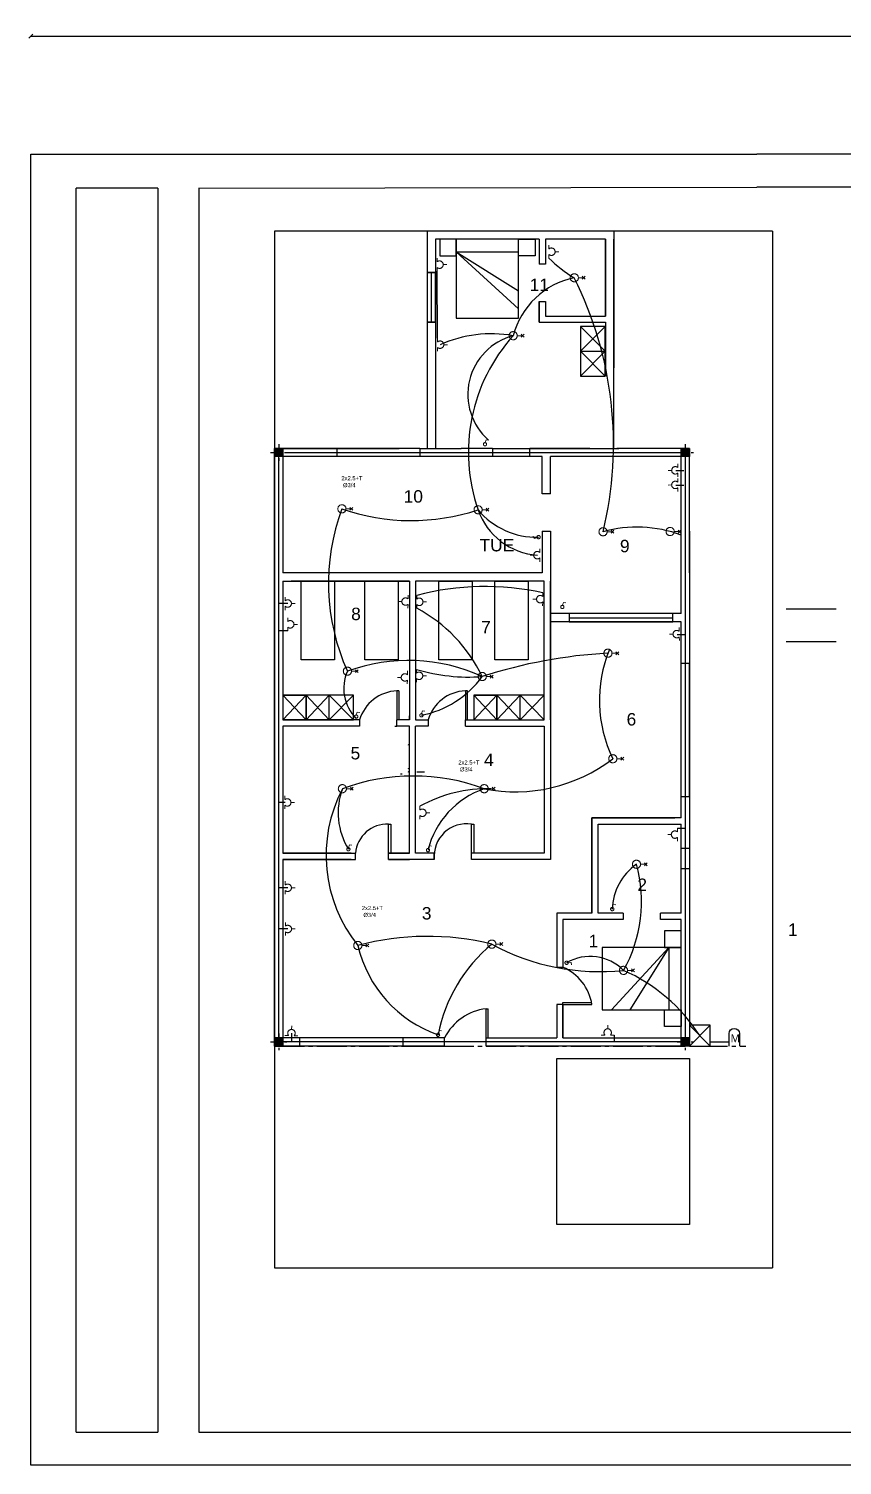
# Model space of a CAD drawing. Header units: millimetres. Extents: x 2439 to 2849, y 1282 to 1398.
# Drawn here: x 2788.77 to 2808.37, y 1326.29 to 1360.93 of the extents above; entities that cross this region are included whole.
import ezdxf

# ---------------------------------------------------------------- set-up
doc = ezdxf.new("R2010")
doc.units = ezdxf.units.MM
doc.linetypes.add('ACAD_ISO04W100', pattern=[30, 24, -3, 0, -3])
doc.linetypes.add('TRAZO_Y_PUNTO2', pattern=[12.7, 6.35, -3.175, 0, -3.175])
for name, color, linetype in [('Cosas', 7, 'ACAD_ISO04W100'), ('Desagues primarios', 1, 'Continuous'), ('HA', 80, 'Continuous'), ('Iluminacion', 5, 'Continuous'), ('Instalaciones elctricas', 1, 'Continuous'), ('Muro', 3, 'Continuous'), ('subterranea', 7, 'TRAZO_Y_PUNTO2'), ('Toma', 1, 'Continuous'), ('Ventanas', 6, 'Continuous')]:
    doc.layers.add(name, color=color, linetype=linetype)
doc.styles.get("Standard").update_dxf_attribs({"font": 'arial.ttf'})
doc.dimstyles.new('Joel', dxfattribs={"dimtxt": 0.13, "dimasz": 0.1, "dimexe": 1.25, "dimexo": 0.625, "dimgap": 0.0176, "dimtad": 1, "dimtxsty": 'Standard', "dimblk": 'OBLIQUE', "dimcen": 2.5, "dimse1": 1, "dimse2": 1, "dimclre": 256, "dimadec": 0, "dimazin": 0, "dimtfac": 1, "dimtmove": 0, "dimatfit": 3, "dimldrblk": 'OBLIQUE', "dimfxl": 1, "dimarcsym": 0})

# ---------------------------------------------------------------- blocks, each defined once
blk = doc.blocks.new('Armario')
for p, q in [((-0.102, 0.368), (-1.802, 0.368)), ((-1.802, 0.368), (-1.242, 0.368)), ((-1.242, 0.368), (-1.802, -0.232)), ((-1.802, 0.368), (-1.242, -0.232)), ((-1.802, 0.368), (-1.802, -0.232)), ((-1.242, 0.368), (-1.242, -0.232)), ((-0.682, 0.368), (-1.242, -0.232)), ((-1.242, -0.232), (-1.242, 0.368)), ((-1.242, 0.368), (-0.682, -0.232)), ((-0.682, -0.232), (-0.682, 0.368)), ((-0.682, 0.368), (-0.102, -0.232)), ((-0.102, 0.368), (-0.682, -0.232)), ((-0.102, -0.232), (-0.102, 0.368)), ((-1.802, -0.232), (-0.102, -0.232)), ((-1.242, -0.232), (-0.682, -0.232))]:
    blk.add_line(p, q)
blk = doc.blocks.new('MATRI-01')
for p, q in [((-0.736, 0.984), (-1.136, 0.984)), ((-1.136, 0.984), (-1.136, 0.584)), ((0.764, 0.984), (-0.736, 0.984)), ((-0.736, 0.984), (-0.736, -0.916)), ((-0.736, 0.584), (-0.736, 0.984)), ((0.764, -0.916), (0.764, 0.984)), ((0.764, 0.984), (1.164, 0.984)), ((0.764, 0.584), (0.764, 0.984)), ((1.164, 0.984), (1.164, 0.584)), ((-1.136, 0.584), (-0.736, 0.584)), ((-0.736, 0.684), (0.764, 0.684)), ((-0.736, 0.684), (0.764, -0.255)), ((-0.736, 0.684), (0.764, -0.695)), ((1.164, 0.584), (0.764, 0.584)), ((-0.736, -0.916), (0.764, -0.916))]:
    blk.add_line(p, q)
blk = doc.blocks.new('Armario chico')
for points in [[(2.101, -0.462), (0.901, -0.462), (0.901, -1.062), (2.101, -1.062), (2.101, -0.462)], [(0.901, -0.462), (1.501, -1.062)], [(1.501, -0.462), (0.901, -1.062)], [(1.501, -0.462), (1.501, -1.062)], [(1.501, -0.462), (2.101, -1.062)], [(2.101, -0.462), (1.501, -1.062)]]:
    blk.add_lwpolyline(points)
blk = doc.blocks.new('Col20x20')
at = {"layer": 'HA'}
h = blk.add_hatch(color=256, dxfattribs=at)
h.dxf.hatch_style = 1
h.paths.add_polyline_path([(-0.1, 0.1), (-0.1, -0.1), (0.1, -0.1), (0.1, 0.1)])
for p, q in [((-0.1, 0.1), (0.1, 0.1)), ((-0.1, -0.1), (-0.1, 0.1)), ((0.1, 0.1), (-0.1, 0.1)), ((0.1, 0.1), (0.1, -0.1)), ((0.1, -0.1), (-0.1, -0.1))]:
    blk.add_line(p, q)
at = {"linetype": 'ACAD_ISO04W100', "ltscale": 0.01}
for points in [[(-0.2, 0), (0.2, 0)], [(0, 0.2), (0, -0.2)]]:
    blk.add_lwpolyline(points, dxfattribs=at)
blk = doc.blocks.new('_Oblique')
at = {"color": 0, "linetype": 'ByBlock', "lineweight": -2}
blk.add_line((-0.5, -0.5), (0.5, 0.5), dxfattribs=at)
blk = doc.blocks.new('*D160')
at = {"color": 0, "lineweight": -2, "transparency": 16777216}
blk.add_line((2788.815, 1360.751), (2849.311, 1360.751), dxfattribs=at)
at = {"layer": 'Defpoints', "color": 0, "transparency": 16777216}
for p in [(2849.311, 1360.751), (2788.815, 1357.91), (2849.311, 1357.91)]:
    blk.add_point(p, dxfattribs=at)
at = {"color": 0, "lineweight": -2, "transparency": 16777216, "xscale": 0.1, "yscale": 0.1, "zscale": 0.1, "rotation": 180}
blk.add_blockref('_Oblique', (2788.815, 1360.751), dxfattribs=at)
at = {"color": 0, "lineweight": -2, "transparency": 16777216, "xscale": 0.1, "yscale": 0.1, "zscale": 0.1}
blk.add_blockref('_Oblique', (2849.311, 1360.751), dxfattribs=at)
at = {"color": 0, "transparency": 16777216, "insert": (2819.063, 1360.846), "char_height": 0.13, "attachment_point": 5}
blk.add_mtext('60,5', dxfattribs=at)

msp = doc.modelspace()

# ---------------------------------------------------------------- linework, layer by layer
at = {"linetype": 'Continuous', "ltscale": 0.02}
for p in [(2788.81505, 1357.9096), (2849.31057, 1357.9096)]:
    msp.add_line(p, (2806.31057, 1357.9096), dxfattribs=at)
for p, q in [((2788.81505, 1326.2896), (2788.81505, 1357.9096)), ((2789.91113, 1327.0896), (2789.91112, 1357.0896)), ((2791.87978, 1357.08866), (2791.87979, 1327.0896)), ((2792.86412, 1357.09061), (2806.31057, 1357.1096)), ((2792.86412, 1357.09144), (2792.86412, 1327.0896)), ((2792.86412, 1357.09061), (2792.86412, 1327.0896)), ((2848.51057, 1357.1096), (2806.31057, 1357.1096)), ((2794.68948, 1356.05328), (2794.68948, 1331.05328)), ((2806.68948, 1356.05328), (2794.68948, 1356.05328)), ((2806.68948, 1356.05328), (2806.68948, 1331.05328)), ((2802.66906, 1355.85328), (2802.36906, 1355.85328)), ((2797.68409, 1344.96262), (2797.63409, 1344.96262)), ((2797.63948, 1344.96262), (2797.63948, 1344.26262)), ((2797.68948, 1344.26262), (2797.68948, 1344.96262)), ((2799.33948, 1344.96262), (2799.28948, 1344.96262)), ((2799.28948, 1344.96262), (2799.28948, 1344.26262)), ((2799.33948, 1344.26262), (2799.33948, 1344.96262)), ((2797.58948, 1344.11262), (2797.63948, 1344.11262)), ((2797.72487, 1342.96141), (2797.7668, 1342.96141)), ((2797.7668, 1342.96141), (2797.7668, 1342.96141)), ((2798.11644, 1343.00784), (2798.30484, 1343.00784)), ((2797.43948, 1341.74965), (2797.48948, 1341.74965)), ((2797.43948, 1341.04965), (2797.43948, 1341.74965)), ((2797.48948, 1341.74965), (2797.48948, 1341.04965)), ((2799.43948, 1341.04965), (2799.43948, 1341.74965)), ((2799.43948, 1341.74965), (2799.48948, 1341.74965)), ((2799.48948, 1341.74965), (2799.48948, 1341.04965)), ((2804.48948, 1341.17465), (2804.68948, 1341.17465)), ((2799.78948, 1336.59965), (2799.78948, 1337.29965)), ((2799.78948, 1337.29965), (2799.83948, 1337.29965)), ((2799.83948, 1336.59965), (2799.83948, 1337.29965)), ((2801.63948, 1337.44965), (2802.33032, 1337.44965)), ((2801.63948, 1337.39965), (2801.63948, 1337.44965)), ((2801.63948, 1337.39965), (2802.33948, 1337.39965)), ((2805.18948, 1336.89965), (2804.68948, 1336.89965)), ((2804.68948, 1336.39965), (2805.18948, 1336.89965)), ((2804.68948, 1336.89965), (2805.18948, 1336.39965)), ((2805.18948, 1336.39965), (2805.18948, 1336.89965)), ((2798.78948, 1336.39965), (2798.78948, 1336.59965)), ((2804.68948, 1336.39965), (2805.18948, 1336.39965)), ((2801.48948, 1332.09965), (2801.48948, 1336.09965)), ((2801.48948, 1336.09965), (2804.68948, 1336.09965)), ((2804.68948, 1336.09965), (2804.68948, 1332.09965)), ((2804.68948, 1332.09965), (2801.48948, 1332.09965)), ((2794.68948, 1331.05328), (2806.68948, 1331.05328)), ((2789.91113, 1327.0896), (2791.87979, 1327.0896)), ((2792.86412, 1327.0896), (2848.51057, 1327.0896)), ((2849.31057, 1326.2896), (2788.81505, 1326.2896))]:
    msp.add_line(p, q)
at = {"ltscale": 0.01}
msp.add_line((2791.87978, 1357.08866), (2789.91112, 1357.0896), dxfattribs=at)
at = {"lineweight": 9, "ltscale": 0.01}
for p, q in [((2802.01312, 1354.92644), (2802.14178, 1354.92644)), ((2802.14178, 1354.92644), (2802.10642, 1354.9618)), ((2802.10642, 1354.89109), (2802.14178, 1354.92644)), ((2802.14178, 1354.92644), (2802.17713, 1354.9618)), ((2802.17713, 1354.89109), (2802.14178, 1354.92644)), ((2800.54008, 1353.52907), (2800.66874, 1353.52907)), ((2800.66874, 1353.52907), (2800.63338, 1353.56442)), ((2800.63338, 1353.49371), (2800.66874, 1353.52907)), ((2800.66874, 1353.52907), (2800.70409, 1353.56442)), ((2800.70409, 1353.49371), (2800.66874, 1353.52907)), ((2796.41149, 1349.35405), (2796.54015, 1349.35405)), ((2796.54015, 1349.35405), (2796.50479, 1349.3894)), ((2796.50479, 1349.31869), (2796.54015, 1349.35405)), ((2796.54015, 1349.35405), (2796.5755, 1349.3894)), ((2796.5755, 1349.31869), (2796.54015, 1349.35405)), ((2799.69355, 1349.33161), (2799.82221, 1349.33161)), ((2799.82221, 1349.33161), (2799.78685, 1349.36697)), ((2799.78685, 1349.29626), (2799.82221, 1349.33161)), ((2799.82221, 1349.33161), (2799.85756, 1349.36697)), ((2799.85756, 1349.29626), (2799.82221, 1349.33161)), ((2802.70575, 1348.80151), (2802.83441, 1348.80151)), ((2802.83441, 1348.80151), (2802.79905, 1348.83686)), ((2802.79905, 1348.76615), (2802.83441, 1348.80151)), ((2802.83441, 1348.80151), (2802.86976, 1348.83686)), ((2802.86976, 1348.76615), (2802.83441, 1348.80151)), ((2804.32152, 1348.80631), (2804.45018, 1348.80631)), ((2804.45018, 1348.80631), (2804.41482, 1348.84167)), ((2804.41482, 1348.77096), (2804.45018, 1348.80631)), ((2804.45018, 1348.80631), (2804.48553, 1348.84167)), ((2804.48553, 1348.77096), (2804.45018, 1348.80631)), ((2802.82279, 1345.87218), (2802.95144, 1345.87218)), ((2802.95144, 1345.87218), (2802.91609, 1345.90754)), ((2802.91609, 1345.83683), (2802.95144, 1345.87218)), ((2802.95144, 1345.87218), (2802.9868, 1345.90754)), ((2802.9868, 1345.83683), (2802.95144, 1345.87218)), ((2796.5437, 1345.43911), (2796.67235, 1345.43911)), ((2796.67235, 1345.43911), (2796.637, 1345.47446)), ((2796.637, 1345.40375), (2796.67235, 1345.43911)), ((2796.67235, 1345.43911), (2796.70771, 1345.47446)), ((2796.70771, 1345.40375), (2796.67235, 1345.43911)), ((2799.79426, 1345.30951), (2799.92292, 1345.30951)), ((2799.92292, 1345.30951), (2799.88756, 1345.34487)), ((2799.88756, 1345.27416), (2799.92292, 1345.30951)), ((2799.92292, 1345.30951), (2799.95827, 1345.34487)), ((2799.95827, 1345.27416), (2799.92292, 1345.30951)), ((2802.94059, 1343.32752), (2803.06924, 1343.32752)), ((2803.06924, 1343.32752), (2803.03389, 1343.36287)), ((2803.03389, 1343.29216), (2803.06924, 1343.32752)), ((2803.06924, 1343.32752), (2803.1046, 1343.36287)), ((2803.1046, 1343.29216), (2803.06924, 1343.32752)), ((2796.42303, 1342.60503), (2796.55169, 1342.60503)), ((2796.55169, 1342.60503), (2796.51633, 1342.64038)), ((2796.51633, 1342.56967), (2796.55169, 1342.60503)), ((2796.55169, 1342.60503), (2796.58704, 1342.64038)), ((2796.58704, 1342.56967), (2796.55169, 1342.60503)), ((2799.8412, 1342.60503), (2799.96985, 1342.60503)), ((2799.96985, 1342.60503), (2799.9345, 1342.64038)), ((2799.9345, 1342.56967), (2799.96985, 1342.60503)), ((2799.96985, 1342.60503), (2800.00521, 1342.64038)), ((2800.00521, 1342.56967), (2799.96985, 1342.60503)), ((2803.51002, 1340.78281), (2803.63867, 1340.78281)), ((2803.63867, 1340.78281), (2803.60332, 1340.81816)), ((2803.60332, 1340.74745), (2803.63867, 1340.78281)), ((2803.63867, 1340.78281), (2803.67403, 1340.81816)), ((2803.67403, 1340.74745), (2803.63867, 1340.78281)), ((2796.79432, 1338.82347), (2796.92298, 1338.82347)), ((2796.92298, 1338.82347), (2796.88762, 1338.85882)), ((2796.88762, 1338.78811), (2796.92298, 1338.82347)), ((2796.92298, 1338.82347), (2796.95833, 1338.85882)), ((2796.95833, 1338.78811), (2796.92298, 1338.82347)), ((2800.02412, 1338.85694), (2800.15277, 1338.85694)), ((2800.15277, 1338.85694), (2800.11742, 1338.89229)), ((2800.11742, 1338.82158), (2800.15277, 1338.85694)), ((2800.15277, 1338.85694), (2800.18813, 1338.89229)), ((2800.18813, 1338.82158), (2800.15277, 1338.85694)), ((2803.32721, 1338.22421), (2803.29185, 1338.25956)), ((2803.32721, 1338.22421), (2803.36256, 1338.25956)), ((2803.19855, 1338.22421), (2803.32721, 1338.22421)), ((2803.29185, 1338.18885), (2803.32721, 1338.22421)), ((2803.36256, 1338.18885), (2803.32721, 1338.22421))]:
    msp.add_line(p, q, dxfattribs=at)
for points in [[(2795.33425, 1347.61262), (2796.13425, 1347.61262), (2796.13425, 1345.71262), (2795.33425, 1345.71262), (2795.33425, 1347.61262)], [(2796.86831, 1347.61262), (2797.66831, 1347.61262), (2797.66831, 1345.71262), (2796.86831, 1345.71262), (2796.86831, 1347.61262)], [(2798.65237, 1347.61262), (2799.45237, 1347.61262), (2799.45237, 1345.71262), (2798.65237, 1345.71262), (2798.65237, 1347.61262)], [(2800.00221, 1347.61262), (2800.80221, 1347.61262), (2800.80221, 1345.71262), (2800.00221, 1345.71262), (2800.00221, 1347.61262)]]:
    msp.add_lwpolyline(points)
at = {"ltscale": 0.009}
msp.add_lwpolyline([(2805.64545, 1336.39965), (2805.64545, 1336.69965, -1), (2805.89545, 1336.69965), (2805.89545, 1336.39965)], format="xyb", dxfattribs=at)
for centre, radius, start, end in [((2797.67057, 1343.99407), 0.96905, 91.838816, 163.911152), ((2799.32057, 1343.99407), 0.96905, 91.838816, 163.911152), ((2797.91252, 1343.63502), 0.02696, 0, 90), ((2797.91252, 1343.11756), 0.02696, 270, 0), ((2797.91252, 1342.98088), 0.02696, 0, 90), ((2797.40082, 1340.98669), 0.76394, 87.099033, 175.272818), ((2799.31743, 1340.9774), 0.78183, 81.019149, 185.707697), ((2801.1682, 1337.21087), 1.1864, 9.155565, 66.594402), ((2799.94559, 1336.01234), 1.29673, 96.914503, 153.069537)]:
    msp.add_arc(centre, radius, start, end)
at = {"layer": 'Cosas', "lineweight": 9}
for p, q in [((2801.30254, 1355.62157), (2801.30254, 1355.71077)), ((2801.45219, 1355.55467), (2801.53906, 1355.55467)), ((2798.60578, 1355.30945), (2798.60578, 1355.39865)), ((2798.75543, 1355.24256), (2798.8423, 1355.24256)), ((2801.30254, 1355.39858), (2801.30254, 1355.48777)), ((2798.60578, 1355.08646), (2798.60578, 1355.17566)), ((2798.61819, 1353.3795), (2798.61819, 1353.4687)), ((2798.61819, 1353.15651), (2798.61819, 1353.24571)), ((2798.76784, 1353.31261), (2798.85471, 1353.31261)), ((2799.76169, 1350.95077), (2799.78721, 1351.01903)), ((2799.78721, 1351.01903), (2799.84668, 1351.01008)), ((2804.40786, 1350.43986), (2804.40925, 1350.35067)), ((2804.26066, 1350.28146), (2804.1738, 1350.28011)), ((2804.40786, 1350.08736), (2804.40925, 1349.99818)), ((2804.41132, 1350.2169), (2804.41271, 1350.12771)), ((2804.26066, 1349.92896), (2804.1738, 1349.92761)), ((2804.41132, 1349.8644), (2804.41271, 1349.77521)), ((2800.94824, 1348.63764), (2800.92484, 1348.69305)), ((2801.01979, 1348.65149), (2800.94824, 1348.63764)), ((2801.08581, 1348.39203), (2801.08448, 1348.30285)), ((2800.93386, 1348.23818), (2800.847, 1348.23947)), ((2801.08249, 1348.16907), (2801.08117, 1348.07988)), ((2797.90938, 1347.27225), (2797.90806, 1347.18306)), ((2798.11634, 1347.17881), (2798.11634, 1347.268)), ((2801.15581, 1347.33065), (2801.15448, 1347.24146)), ((2794.9473, 1347.13734), (2794.9473, 1347.22653)), ((2794.9473, 1346.91435), (2794.9473, 1347.00354)), ((2795.09695, 1347.07044), (2795.18382, 1347.07044)), ((2797.75743, 1347.11839), (2797.67057, 1347.11969)), ((2797.90607, 1347.04928), (2797.90474, 1346.96009)), ((2798.11634, 1346.95582), (2798.11634, 1347.04501)), ((2798.26599, 1347.11191), (2798.35286, 1347.11191)), ((2801.00386, 1347.1768), (2800.917, 1347.17809)), ((2801.15249, 1347.10768), (2801.15117, 1347.0185)), ((2801.62571, 1347.02737), (2801.65123, 1347.09563)), ((2801.65123, 1347.09563), (2801.71071, 1347.08668)), ((2795.00718, 1346.6355), (2795.00718, 1346.7247)), ((2795.15682, 1346.5686), (2795.24369, 1346.5686)), ((2795.00718, 1346.41251), (2795.00718, 1346.5017)), ((2804.29386, 1346.33185), (2804.207, 1346.3305)), ((2804.44106, 1346.49024), (2804.44245, 1346.40106)), ((2804.44453, 1346.26728), (2804.44591, 1346.17809)), ((2797.74157, 1345.28959), (2797.65471, 1345.29056)), ((2797.89046, 1345.22102), (2797.88946, 1345.13182)), ((2797.89296, 1345.44399), (2797.89196, 1345.3548)), ((2798.11201, 1345.39409), (2798.11201, 1345.48329)), ((2798.11201, 1345.1711), (2798.11201, 1345.2603)), ((2798.26166, 1345.3272), (2798.34852, 1345.3272)), ((2798.22957, 1344.41473), (2798.25509, 1344.48299)), ((2798.25509, 1344.48299), (2798.31457, 1344.47404)), ((2796.65706, 1344.38272), (2796.68258, 1344.45098)), ((2796.68258, 1344.45098), (2796.74206, 1344.44203)), ((2794.9354, 1342.34084), (2794.9354, 1342.43003)), ((2794.9354, 1342.11784), (2794.9354, 1342.20704)), ((2795.08505, 1342.27394), (2795.17192, 1342.27394)), ((2798.19243, 1342.09172), (2798.19243, 1342.18092)), ((2798.19243, 1341.86873), (2798.19243, 1341.95793)), ((2798.34207, 1342.02482), (2798.42894, 1342.02482)), ((2804.25196, 1341.4977), (2804.16509, 1341.4977)), ((2804.40161, 1341.65379), (2804.40161, 1341.5646)), ((2804.40161, 1341.4308), (2804.40161, 1341.34161)), ((2796.46907, 1341.18446), (2796.49458, 1341.25272)), ((2796.49458, 1341.25272), (2796.55406, 1341.24377)), ((2798.38815, 1341.16332), (2798.41366, 1341.23159)), ((2798.41366, 1341.23159), (2798.47314, 1341.22264)), ((2794.94653, 1340.2834), (2794.94653, 1340.37259)), ((2794.94653, 1340.0604), (2794.94653, 1340.1496)), ((2795.09618, 1340.2165), (2795.18305, 1340.2165)), ((2802.82859, 1339.74121), (2802.85411, 1339.80947)), ((2802.85411, 1339.80947), (2802.91359, 1339.80052)), ((2794.94951, 1339.28918), (2794.94951, 1339.37837)), ((2794.94951, 1339.06618), (2794.94951, 1339.15538)), ((2795.09915, 1339.22228), (2795.18602, 1339.22228)), ((2801.76615, 1338.41902), (2801.83894, 1338.41541)), ((2801.83894, 1338.41541), (2801.84845, 1338.35602)), ((2795.10003, 1336.79896), (2795.10217, 1336.88581)), ((2802.71869, 1336.81429), (2802.71869, 1336.90116)), ((2795.02947, 1336.65101), (2794.9403, 1336.6532)), ((2795.25239, 1336.64552), (2795.16323, 1336.64771)), ((2798.62966, 1336.70905), (2798.65518, 1336.77732)), ((2798.65518, 1336.77732), (2798.71466, 1336.76837)), ((2802.65179, 1336.66464), (2802.5626, 1336.66464)), ((2802.87478, 1336.66464), (2802.78559, 1336.66464))]:
    msp.add_line(p, q, dxfattribs=at)
at = {"layer": 'Cosas', "ltscale": 0.03}
msp.add_lwpolyline([(2794.68948, 1336.39965), (2806.04635, 1336.39965)], dxfattribs=at)
at = {"layer": 'Cosas', "lineweight": 9}
for centre, radius in [((2801.91473, 1354.92644), 0.0984), ((2800.44169, 1353.52907), 0.0984), ((2799.76169, 1350.91117), 0.0396), ((2796.3131, 1349.35405), 0.0984), ((2799.59516, 1349.33161), 0.0984), ((2801.05357, 1348.67215), 0.0396), ((2802.60736, 1348.80151), 0.0984), ((2804.22313, 1348.80631), 0.0984), ((2801.62571, 1346.98776), 0.0396), ((2802.72439, 1345.87218), 0.0984), ((2796.4453, 1345.43911), 0.0984), ((2799.69587, 1345.30951), 0.0984), ((2796.65706, 1344.34312), 0.0396), ((2798.22957, 1344.37512), 0.0396), ((2802.84219, 1343.32752), 0.0984), ((2796.32464, 1342.60503), 0.0984), ((2799.7428, 1342.60503), 0.0984), ((2796.46907, 1341.14486), 0.0396), ((2798.38815, 1341.12372), 0.0396), ((2803.41162, 1340.78281), 0.0984), ((2802.82859, 1339.7016), 0.0396), ((2796.69593, 1338.82347), 0.0984), ((2799.92572, 1338.85694), 0.0984), ((2801.72841, 1338.407), 0.0396), ((2803.10016, 1338.22421), 0.0984), ((2798.62966, 1336.66945), 0.0396)]:
    msp.add_circle(centre, radius, dxfattribs=at)
for centre, start, end in [((2801.36241, 1355.55467), 228.172483, 131.827517), ((2798.66565, 1355.24256), 228.172483, 131.827517), ((2798.67806, 1353.31261), 228.172483, 131.827517), ((2804.35042, 1350.28286), 49.061986, 312.717021), ((2804.35042, 1349.93036), 49.061986, 312.717021), ((2801.02362, 1348.23685), 47.320451, 310.975486), ((2801.09362, 1347.17547), 47.320451, 310.975486), ((2795.00718, 1347.07044), 228.172483, 131.827517), ((2797.8472, 1347.11706), 47.320451, 310.975486), ((2798.17621, 1347.11191), 228.172483, 131.827517), ((2795.06705, 1346.5686), 228.172483, 131.827517), ((2804.38362, 1346.33324), 49.061986, 312.717021), ((2797.83134, 1345.28858), 47.529496, 311.18453), ((2798.17188, 1345.3272), 228.172483, 131.827517), ((2794.99527, 1342.27394), 228.172483, 131.827517), ((2798.2523, 1342.02482), 228.172483, 131.827517), ((2804.34174, 1341.4977), 48.172483, 311.827517), ((2795.00641, 1340.2165), 228.172483, 131.827517), ((2795.00938, 1339.22228), 228.172483, 131.827517), ((2795.09782, 1336.70921), 316.761884, 220.416918), ((2802.71869, 1336.72451), 318.172483, 221.827517)]:
    msp.add_arc(centre, 0.08978, start, end, dxfattribs=at)
at = {"layer": 'Desagues primarios'}
for p, q in [((2804.40161, 1341.65379), (2804.58948, 1341.65379)), ((2802.87478, 1336.66464), (2802.87478, 1336.49965))]:
    msp.add_line(p, q, dxfattribs=at)
at = {"layer": 'Iluminacion'}
msp.add_line((2807.01829, 1346.94509), (2808.22352, 1346.94509), dxfattribs=at)
for centre, radius, start, end in [((2800.81093, 1352.11208), 1.4643, 104.605593, 228.81425), ((2800.99655, 1350.48844), 1.81719, 219.53906, 271.798094), ((2797.37287, 1345.02453), 1.016, 155.918084, 225.2078), ((2797.76139, 1346.72751), 2.39853, 281.256219, 323.758071), ((2797.91145, 1342.02475), 1.68958, 159.91326, 211.384414), ((2800.43057, 1340.616), 2.10458, 109.074291, 166.039863), ((2804.20014, 1339.65981), 1.37219, 125.074698, 178.254422), ((2799.63397, 1339.51605), 3.01857, 193.264104, 250.566579), ((2802.35024, 1335.94274), 3.79089, 129.759374, 168.948027), ((2802.29635, 1337.43059), 1.12957, 44.63441, 120.184825)]:
    msp.add_arc(centre, radius, start, end, dxfattribs=at)
at = {"layer": 'Instalaciones elctricas'}
for p, q in [((2798.61819, 1353.4687), (2798.60578, 1355.08646)), ((2794.78948, 1336.49965), (2794.78948, 1350.71262)), ((2794.98948, 1350.71262), (2804.58948, 1350.71262)), ((2804.58948, 1350.71262), (2804.58948, 1336.49965)), ((2804.36183, 1350.27721), (2804.55628, 1350.27721)), ((2804.36183, 1349.92471), (2804.55628, 1349.92471)), ((2795.00718, 1347.07044), (2794.78948, 1347.07044)), ((2795.00718, 1346.41251), (2794.78948, 1346.41251)), ((2804.39503, 1346.3276), (2804.58948, 1346.3276)), ((2799.28948, 1344.26262), (2799.33948, 1344.26262)), ((2794.94597, 1342.27597), (2794.78948, 1342.27597)), ((2795.00641, 1340.2165), (2794.78948, 1340.2165)), ((2795.00938, 1339.22228), (2794.78948, 1339.22228)), ((2804.58948, 1336.49965), (2794.78948, 1336.49965)), ((2795.09782, 1336.70921), (2795.09782, 1336.49965))]:
    msp.add_line(p, q, dxfattribs=at)
for centre, radius, start, end in [((2803.46612, 1357.57098), 3.066, 225.116579, 239.602323), ((2802.30207, 1353.04304), 1.92282, 101.621551, 165.358644), ((2793.8438, 1350.91212), 9.01414, 346.4588, 26.444886), ((2799.91392, 1350.53623), 3.03901, 79.999058, 113.995414), ((2803.56893, 1350.71428), 4.20745, 138.010116, 199.185332), ((2801.14335, 1347.55746), 5.15355, 159.597562, 204.270665), ((2797.98707, 1354.16145), 5.09051, 250.801504, 288.415131), ((2801.135, 1349.8615), 1.62846, 198.989219, 266.078293), ((2803.42389, 1345.89691), 3.01718, 69.318433, 105.701532), ((2799.76625, 1340.98377), 6.49721, 77.650705, 104.710815), ((2796.39892, 1343.72718), 3.657, 25.638221, 61.989978), ((2803.37202, 1333.95461), 11.93515, 93.110533, 107.9394), ((2805.76747, 1344.738), 3.24757, 157.822981, 205.741912), ((2797.91242, 1341.40699), 4.29073, 65.439679, 109.994287), ((2799.36957, 1349.64035), 4.34311, 253.168757, 274.308625), ((2800.4989, 1346.3707), 3.84083, 258.646735, 307.596706), ((2798.03372, 1337.96693), 4.94296, 69.771763, 110.228237), ((2799.40805, 1340.99876), 3.47671, 152.483328, 218.731812), ((2799.82416, 1339.26178), 3.34424, 88.605924, 119.204275), ((2800.18119, 1339.8778), 3.35481, 330.468476, 15.650191), ((2798.37595, 1332.55568), 6.48904, 76.182568, 105.004928), ((2802.52639, 1343.62511), 5.43129, 241.390928, 276.064035), ((2801.4026, 1334.37963), 4.20267, 32.692876, 66.176378)]:
    msp.add_arc(centre, radius, start, end, dxfattribs=at)
at = {"layer": 'Muro'}
for p, q in [((2802.86906, 1356.05328), (2798.36906, 1356.05328)), ((2798.36906, 1356.05328), (2798.36906, 1350.81262)), ((2802.86906, 1356.05328), (2802.86906, 1352.75328)), ((2801.06906, 1355.85328), (2798.56906, 1355.85328)), ((2798.56906, 1355.85328), (2798.56906, 1350.81262)), ((2801.06906, 1355.85328), (2801.06906, 1355.25328)), ((2802.66906, 1355.85328), (2801.21906, 1355.85328)), ((2802.66906, 1355.85328), (2801.21906, 1355.85328)), ((2801.21906, 1355.85328), (2801.21906, 1355.25328)), ((2802.66906, 1355.85328), (2802.66906, 1354.00328)), ((2802.66906, 1354.98839), (2802.66906, 1355.85328)), ((2801.21906, 1355.25328), (2801.06906, 1355.25328)), ((2801.06906, 1354.35328), (2801.06906, 1353.85328)), ((2801.06906, 1353.85328), (2801.06906, 1354.35328)), ((2801.06906, 1354.35328), (2801.21906, 1354.35328)), ((2801.21906, 1354.35328), (2801.21906, 1354.00328)), ((2801.06906, 1353.85328), (2802.66906, 1353.85328)), ((2801.21906, 1354.00328), (2802.66906, 1354.00328)), ((2802.66906, 1353.85328), (2802.66906, 1352.55328)), ((2797.68948, 1350.81262), (2794.68948, 1350.81262)), ((2794.68948, 1350.81262), (2797.68948, 1350.81262)), ((2794.68948, 1336.39965), (2794.68948, 1350.81262)), ((2798.18948, 1350.81262), (2798.68948, 1350.81262)), ((2798.65237, 1350.81262), (2799.18948, 1350.81262)), ((2799.93948, 1350.81262), (2799.18948, 1350.81262)), ((2799.93948, 1350.81262), (2799.93948, 1350.61262)), ((2800.83948, 1350.81262), (2802.98948, 1350.81262)), ((2802.28948, 1350.81262), (2800.83948, 1350.81262)), ((2800.83948, 1350.61262), (2800.83948, 1350.81262)), ((2804.68948, 1350.81262), (2802.94034, 1350.81262)), ((2804.68948, 1350.81262), (2803.18948, 1350.81262)), ((2794.88948, 1350.61262), (2794.88948, 1347.81262)), ((2797.68948, 1350.61262), (2794.88948, 1350.61262)), ((2799.93948, 1350.61262), (2797.68948, 1350.61262)), ((2799.93948, 1350.61262), (2799.18948, 1350.61262)), ((2801.13948, 1350.61262), (2799.93948, 1350.61262)), ((2800.93948, 1350.61262), (2800.83948, 1350.61262)), ((2801.13948, 1350.61262), (2800.83948, 1350.61262)), ((2800.93948, 1350.61262), (2800.88948, 1350.61262)), ((2801.13948, 1349.71262), (2801.13948, 1350.61262)), ((2804.48948, 1350.61262), (2801.33948, 1350.61262)), ((2802.28948, 1350.61262), (2801.33948, 1350.61262)), ((2801.33948, 1349.71262), (2801.33948, 1350.61262)), ((2801.33948, 1349.71262), (2801.13948, 1349.71262)), ((2794.68948, 1348.81262), (2794.68948, 1346.81262)), ((2801.13948, 1348.81262), (2801.33948, 1348.81262)), ((2804.68948, 1348.81262), (2804.68948, 1336.39965)), ((2794.88948, 1347.61262), (2797.93948, 1347.61262)), ((2797.93948, 1347.61262), (2795.08948, 1347.61262)), ((2795.5211, 1347.81262), (2795.5211, 1347.81262)), ((2797.93948, 1347.61262), (2797.93948, 1344.36262)), ((2801.18948, 1347.61262), (2798.08948, 1347.61262)), ((2798.08948, 1347.61262), (2798.08948, 1344.36262)), ((2801.18948, 1344.26262), (2801.18948, 1347.61262)), ((2801.33948, 1347.81262), (2801.33948, 1340.89965)), ((2801.33948, 1344.26262), (2801.33948, 1347.61262)), ((2804.48948, 1346.8267), (2801.33948, 1346.8267)), ((2804.48948, 1346.6267), (2801.33948, 1346.6267)), ((2804.28948, 1346.8267), (2801.78948, 1346.8267)), ((2801.78948, 1346.7267), (2804.28948, 1346.7267)), ((2804.48948, 1345.62574), (2804.48948, 1346.6267)), ((2804.48948, 1345.11262), (2804.48948, 1345.6267)), ((2796.73948, 1344.26262), (2794.88948, 1344.26262)), ((2796.73948, 1344.26262), (2796.73948, 1344.11262)), ((2797.93948, 1344.26262), (2797.63948, 1344.26262)), ((2797.63948, 1344.11262), (2797.63948, 1344.26262)), ((2797.93948, 1344.36262), (2797.93948, 1344.26262)), ((2797.93948, 1344.26262), (2797.93948, 1344.36262)), ((2798.08948, 1344.36262), (2798.08948, 1344.26262)), ((2798.08948, 1344.26262), (2798.38948, 1344.26262)), ((2798.38948, 1344.26262), (2798.38948, 1344.11262)), ((2799.28948, 1344.26262), (2801.18948, 1344.26262)), ((2799.28948, 1344.11262), (2799.28948, 1344.26262)), ((2796.73948, 1344.11262), (2794.88948, 1344.11262)), ((2797.93948, 1344.11262), (2797.63948, 1344.11262)), ((2797.93948, 1344.11262), (2797.63948, 1344.11262)), ((2797.93948, 1344.11262), (2797.63948, 1344.11262)), ((2797.93948, 1341.04965), (2797.93948, 1344.11262)), ((2798.08948, 1341.04965), (2798.08948, 1344.11262)), ((2798.38948, 1344.11262), (2798.08948, 1344.11262)), ((2799.28948, 1344.11262), (2801.18948, 1344.11262)), ((2801.18948, 1344.11262), (2801.18948, 1341.04965)), ((2804.48948, 1341.89965), (2804.48948, 1343.11262)), ((2802.33948, 1341.89965), (2802.33948, 1339.59965)), ((2804.48948, 1341.89965), (2802.33948, 1341.89965)), ((2802.33948, 1341.89965), (2802.33948, 1339.59965)), ((2804.48948, 1339.59965), (2804.48948, 1341.74965)), ((2796.53948, 1341.04965), (2794.88948, 1341.04965)), ((2794.88948, 1341.04965), (2796.63948, 1341.04965)), ((2796.63948, 1340.89965), (2796.63948, 1341.04965)), ((2797.93948, 1341.04965), (2797.43948, 1341.04965)), ((2797.43948, 1341.04965), (2797.93948, 1341.04965)), ((2797.43948, 1340.89965), (2797.43948, 1341.04965)), ((2798.53948, 1341.04965), (2798.08948, 1341.04965)), ((2798.53948, 1340.89965), (2798.53948, 1341.04965)), ((2801.18948, 1341.04965), (2799.43948, 1341.04965)), ((2799.43948, 1340.89965), (2799.43948, 1341.04965)), ((2796.53948, 1340.89965), (2794.88948, 1340.89965)), ((2794.88948, 1340.89965), (2796.63948, 1340.89965)), ((2798.53948, 1340.89965), (2797.43948, 1340.89965)), ((2797.43948, 1340.89965), (2797.93948, 1340.89965)), ((2801.33948, 1340.89965), (2799.43948, 1340.89965)), ((2802.18948, 1339.59965), (2801.48948, 1339.59965)), ((2801.48948, 1339.59965), (2801.48948, 1338.29965)), ((2803.08948, 1339.59965), (2802.48948, 1339.59965)), ((2803.08948, 1339.59965), (2803.08948, 1339.44965)), ((2804.48948, 1339.59965), (2803.98948, 1339.59965)), ((2803.98948, 1339.44965), (2803.98948, 1339.59965)), ((2801.48948, 1338.29965), (2801.63948, 1338.29965)), ((2801.48948, 1337.39965), (2801.48948, 1336.59965)), ((2801.63948, 1337.39965), (2801.48948, 1337.39965)), ((2801.63948, 1336.59965), (2801.63948, 1337.39965)), ((2798.78948, 1336.59965), (2794.88948, 1336.59965)), ((2799.78948, 1336.39965), (2799.78948, 1336.59965)), ((2798.78948, 1336.39965), (2794.88948, 1336.39965)), ((2798.78948, 1336.39965), (2797.78948, 1336.39965)), ((2800.98948, 1336.39965), (2799.78948, 1336.39965)), ((2804.68948, 1336.39965), (2800.98948, 1336.39965))]:
    msp.add_line(p, q, dxfattribs=at)
for points in [[(2802.66906, 1354.00328), (2802.66906, 1355.85328)], [(2802.86906, 1350.81262), (2802.86906, 1355.85328)], [(2799.93948, 1350.81262), (2802.98948, 1350.81262)], [(2804.68948, 1347.81262), (2804.68948, 1350.81262)], [(2804.48948, 1346.8267), (2804.48948, 1350.61262)], [(2801.13948, 1348.81262), (2801.13948, 1347.81262)], [(2801.33948, 1348.81262), (2801.33948, 1347.81262)], [(2801.13948, 1347.81262), (2794.88948, 1347.81262)], [(2794.88948, 1347.61262), (2794.88948, 1344.26262)], [(2794.88948, 1344.11262), (2794.88948, 1341.04965)], [(2804.48948, 1341.89965), (2804.48948, 1342.11262)], [(2802.33948, 1339.59965), (2802.33948, 1341.89965), (2804.33948, 1341.89965)], [(2802.48948, 1339.59965), (2802.48948, 1341.74965), (2804.48948, 1341.74965)], [(2804.48948, 1340.59965), (2804.48948, 1341.74965)], [(2804.48948, 1340.89965), (2804.48948, 1341.74965)], [(2794.88948, 1340.89965), (2794.88948, 1336.59965)], [(2804.48948, 1339.59965), (2804.48948, 1340.44965)], [(2802.33948, 1339.59965), (2801.48948, 1339.59965), (2801.48948, 1338.29965)], [(2801.63948, 1336.59965), (2804.48948, 1336.59965), (2804.48948, 1339.44965)], [(2803.08948, 1339.44965), (2801.63948, 1339.44965), (2801.63948, 1338.29965)], [(2804.48948, 1339.59965), (2803.98948, 1339.59965)], [(2804.48948, 1339.44965), (2803.98948, 1339.44965)], [(2801.63948, 1337.39965), (2801.63948, 1336.59965)], [(2799.78948, 1336.59965), (2801.48948, 1336.59965)], [(2797.78948, 1336.39965), (2798.78948, 1336.39965)]]:
    msp.add_lwpolyline(points, dxfattribs=at)
at = {"layer": 'subterranea'}
msp.add_lwpolyline([(2805.18948, 1336.49965), (2805.64545, 1336.49965)], dxfattribs=at)
at = {"layer": 'Toma'}
msp.add_line((2807.01829, 1346.156), (2808.22352, 1346.156), dxfattribs=at)
at = {"layer": 'Ventanas'}
for p, q in [((2798.36906, 1355.05328), (2798.56906, 1355.05328)), ((2798.56906, 1353.85328), (2798.36906, 1353.85328)), ((2798.18948, 1350.81262), (2796.18948, 1350.81262)), ((2796.18948, 1350.71262), (2798.18948, 1350.71262)), ((2798.18948, 1350.81262), (2798.18948, 1350.61262)), ((2798.18948, 1350.61262), (2796.18948, 1350.61262)), ((2804.28948, 1346.8267), (2801.78948, 1346.8267)), ((2804.58948, 1346.11262), (2804.58948, 1342.11262)), ((2804.68948, 1345.62574), (2804.48948, 1345.62574)), ((2804.48948, 1342.41262), (2804.48948, 1345.62574)), ((2804.68948, 1342.41262), (2804.68948, 1345.62574)), ((2804.68948, 1342.41262), (2804.48948, 1342.41262)), ((2797.78948, 1336.59965), (2795.28948, 1336.59965)), ((2797.78948, 1336.49965), (2795.28948, 1336.49965)), ((2797.78948, 1336.39965), (2797.78948, 1336.59965)), ((2797.78948, 1336.39965), (2795.28948, 1336.39965))]:
    msp.add_line(p, q, dxfattribs=at)
for points in [[(2798.56906, 1353.85328), (2798.56906, 1355.05328), (2798.36906, 1355.05328), (2798.36906, 1353.85328), (2798.56906, 1353.85328)], [(2798.46906, 1353.85328), (2798.46906, 1355.05328)], [(2796.18948, 1350.81262), (2796.18948, 1350.61262)], [(2801.78948, 1346.8267), (2801.78948, 1346.6267), (2804.28948, 1346.6267), (2804.28948, 1346.8267), (2801.78948, 1346.8267), (2801.78948, 1346.7267), (2804.28948, 1346.7267)], [(2804.48948, 1341.17465), (2804.68948, 1341.17465), (2804.68948, 1340.67465), (2804.48948, 1340.67465), (2804.48948, 1341.17465), (2804.58948, 1341.17465), (2804.58948, 1340.67465)], [(2795.28948, 1336.59965), (2795.28948, 1336.39965)]]:
    msp.add_lwpolyline(points, dxfattribs=at)

# ---------------------------------------------------------------- block references
for name, p in [('MATRI-01', (2799.80538, 1354.8694)), ('Armario', (2796.69128, 1344.49506)), ('Armario', (2801.29128, 1344.49506))]:
    msp.add_blockref(name, p)
for name, p, rotation in [('Armario chico', (2801.59941, 1351.65253), 90), ('MATRI-01', (2803.5056, 1338.03832), 270)]:
    msp.add_blockref(name, p, dxfattribs=dict(rotation=rotation))
at = {"layer": 'HA'}
for p in [(2794.78948, 1350.71262), (2804.58948, 1350.71262), (2794.78948, 1336.49965), (2804.58948, 1336.49965)]:
    msp.add_blockref('Col20x20', p, dxfattribs=at)

# ---------------------------------------------------------------- texts
at = {"char_height": 0.1, "attachment_point": 1}
for insert in [(2796.30103, 1350.14267), (2799.11887, 1343.28739), (2796.79203, 1339.77766)]:
    msp.add_mtext_dynamic_manual_height_columns('2x2.5+T\\P %%C3/4', width=1.6642219, gutter_width=12.5, heights=[0], dxfattribs=dict(at, insert=insert))
at = {"ltscale": 0.009, "insert": (2805.68246, 1336.68004), "char_height": 0.18818, "attachment_point": 1}
msp.add_mtext_dynamic_manual_height_columns('M', width=0.3261903, gutter_width=12.5, heights=[0], dxfattribs=at)
at = {"layer": 'Instalaciones elctricas', "char_height": 0.3, "attachment_point": 1}
for s, width, insert in [('{\\C0;11}', 2.6627129, (2800.83822, 1354.90588)), ('{\\C0;10}', 2.6627129, (2797.80049, 1349.80373)), ('{\\C0;TUE}', 1.0910192, (2799.62937, 1348.62816)), ('{\\C0;9}', 2.6627129, (2803.01452, 1348.6065)), ('{\\C0;8}', 2.6627129, (2796.53548, 1346.97044)), ('{\\C0;7}', 2.6627129, (2799.66937, 1346.65102)), ('{\\C0;6}', 2.6627129, (2803.17418, 1344.42942)), ('{\\C0;5}', 2.6627129, (2796.52179, 1343.61131)), ('{\\C0;4}', 2.6627129, (2799.73811, 1343.45168)), ('{\\C0;2}', 2.6627129, (2803.43388, 1340.43864)), ('{\\C0;3}', 2.6627129, (2798.23911, 1339.75178)), ('{\\C0;1}', 2.6627129, (2807.0637, 1339.35527)), ('{\\C0;1}', 2.6627129, (2802.25664, 1339.08247))]:
    msp.add_mtext_dynamic_manual_height_columns(s, width=width, gutter_width=12.5, heights=[0], dxfattribs=dict(at, insert=insert))

# ---------------------------------------------------------------- dimensions: what is measured, and where the dimension line sits
dim = msp.add_linear_dim(base=(2849.31057, 1360.75077), p1=(2788.81505, 1357.9096), p2=(2849.31057, 1357.9096), dimstyle='Joel', override={"dimfxl": 0.1, "dimarcsym": 2})
dim.commit()
dim.dimension.update_dxf_attribs({"geometry": '*D160', "text_midpoint": (2819.06281, 1360.84649)})

doc.saveas('drawing.dxf')
